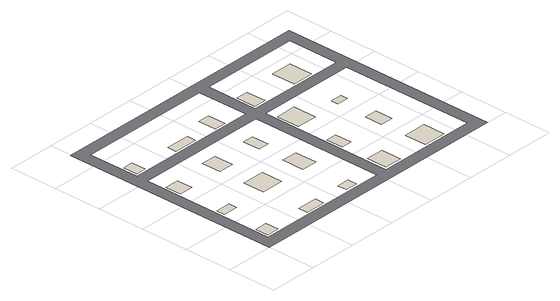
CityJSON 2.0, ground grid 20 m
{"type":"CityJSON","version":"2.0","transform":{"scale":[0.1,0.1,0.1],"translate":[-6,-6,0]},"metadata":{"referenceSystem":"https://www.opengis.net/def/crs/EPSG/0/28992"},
"CityObjects":{
"building1":{"type":"Building","attributes":{"roofType":"Flat","yearOfConstruction":1947,"function":"Residential","storeysAboveGround":5},"geometry":[{"type":"MultiSurface","lod":"0","boundaries":[[[0,1,2,3]]]}]},
"building2":{"type":"Building","attributes":{"roofType":"Flat","yearOfConstruction":1956,"function":"Industrial","storeysAboveGround":4},"geometry":[{"type":"MultiSurface","lod":"0","boundaries":[[[4,5,6,7]]]}]},
"building3":{"type":"Building","attributes":{"roofType":"Flat","yearOfConstruction":1947,"function":"Residential","storeysAboveGround":4},"geometry":[{"type":"MultiSurface","lod":"0","boundaries":[[[8,9,10,11]]]}]},
"building4":{"type":"Building","attributes":{"roofType":"Flat","yearOfConstruction":1996,"function":"Residential","storeysAboveGround":2},"geometry":[{"type":"MultiSurface","lod":"0","boundaries":[[[12,13,14,15]]]}]},
"building5":{"type":"Building","attributes":{"roofType":"Flat","yearOfConstruction":1986,"function":"Residential","storeysAboveGround":4},"geometry":[{"type":"MultiSurface","lod":"0","boundaries":[[[16,17,18,19]]]}]},
"building6":{"type":"Building","attributes":{"roofType":"Flat","yearOfConstruction":1947,"function":"Residential","storeysAboveGround":4},"geometry":[{"type":"MultiSurface","lod":"0","boundaries":[[[20,21,22,23]]]}]},
"building7":{"type":"Building","attributes":{"roofType":"Shed","yearOfConstruction":1989,"function":"Residential","storeysAboveGround":2},"geometry":[{"type":"MultiSurface","lod":"0","boundaries":[[[24,25,26,27]]]}]},
"building8":{"type":"Building","attributes":{"roofType":"Flat","yearOfConstruction":2010,"function":"Residential","storeysAboveGround":5},"geometry":[{"type":"MultiSurface","lod":"0","boundaries":[[[28,29,30,31]]]}]},
"building9":{"type":"Building","attributes":{"roofType":"Flat","yearOfConstruction":1957,"function":"Residential","storeysAboveGround":4},"geometry":[{"type":"MultiSurface","lod":"0","boundaries":[[[32,33,34,35]]]}]},
"building10":{"type":"Building","attributes":{"roofType":"Shed","yearOfConstruction":1990,"function":"Residential","storeysAboveGround":3},"geometry":[{"type":"MultiSurface","lod":"0","boundaries":[[[36,37,38,39]]]}]},
"building11":{"type":"Building","attributes":{"roofType":"Pyramidal","yearOfConstruction":1985,"function":"Residential","storeysAboveGround":2},"geometry":[{"type":"MultiSurface","lod":"0","boundaries":[[[40,41,42,43]]]}]},
"building12":{"type":"Building","attributes":{"roofType":"Flat","yearOfConstruction":1953,"function":"Industrial","storeysAboveGround":4},"geometry":[{"type":"MultiSurface","lod":"0","boundaries":[[[44,45,46,47]]]}]},
"building13":{"type":"Building","attributes":{"roofType":"Hipped","yearOfConstruction":1945,"function":"Residential","storeysAboveGround":1},"geometry":[{"type":"MultiSurface","lod":"0","boundaries":[[[48,49,50,51]]]}]},
"building14":{"type":"Building","attributes":{"roofType":"Gabled","yearOfConstruction":1948,"function":"Residential","storeysAboveGround":1},"geometry":[{"type":"MultiSurface","lod":"0","boundaries":[[[52,53,54,55]]]}]},
"building15":{"type":"Building","attributes":{"roofType":"Flat","yearOfConstruction":1975,"function":"Residential","storeysAboveGround":5},"geometry":[{"type":"MultiSurface","lod":"0","boundaries":[[[56,57,58,59]]]}]},
"building16":{"type":"Building","attributes":{"roofType":"Flat","yearOfConstruction":1963,"function":"Residential","storeysAboveGround":5},"geometry":[{"type":"MultiSurface","lod":"0","boundaries":[[[60,61,62,63]]]}]},
"building17":{"type":"Building","attributes":{"roofType":"Shed","yearOfConstruction":1980,"function":"Residential","storeysAboveGround":2},"geometry":[{"type":"MultiSurface","lod":"0","boundaries":[[[64,65,66,67]]]}]},
"building18":{"type":"Building","attributes":{"roofType":"Gabled","yearOfConstruction":1967,"function":"Residential","storeysAboveGround":1},"geometry":[{"type":"MultiSurface","lod":"0","boundaries":[[[68,69,70,71]]]}]},
"building19":{"type":"Building","attributes":{"roofType":"Gabled","yearOfConstruction":1971,"function":"Residential","storeysAboveGround":3},"geometry":[{"type":"MultiSurface","lod":"0","boundaries":[[[72,73,74,75]]]}]},
"building20":{"type":"Building","attributes":{"roofType":"Shed","yearOfConstruction":1994,"function":"Residential","storeysAboveGround":2},"geometry":[{"type":"MultiSurface","lod":"0","boundaries":[[[76,77,78,79]]]}]},
"road1":{"type":"Road","geometry":[{"type":"MultiSurface","lod":"1","boundaries":[[[80,81,82,83],[84,85,86,87],[88,89,90,91],[92,93,94,95],[96,97,98,99]]]}]}
},
"vertices":[
[110,60,0],[110,114,0],[60,114,0],[60,60,0],
[121,260,0],[121,294,0],[60,294,0],[60,260,0],
[119,460,0],[119,527,0],[60,527,0],[60,460,0],
[102,660,0],[102,720,0],[60,720,0],[60,660,0],
[343,60,0],[343,97,0],[260,97,0],[260,60,0],
[352,260,0],[352,349,0],[260,349,0],[260,260,0],
[324,460,0],[324,540,0],[260,540,0],[260,460,0],
[510,60,0],[510,99,0],[460,99,0],[460,60,0],
[359,660,0],[359,698,0],[260,698,0],[260,660,0],
[526,260,0],[526,351,0],[460,351,0],[460,260,0],
[505,460,0],[505,532,0],[460,532,0],[460,460,0],
[507,660,0],[507,735,0],[460,735,0],[460,660,0],
[733,60,0],[733,145,0],[660,145,0],[660,60,0],
[704,260,0],[704,330,0],[660,330,0],[660,260,0],
[745,460,0],[745,557,0],[660,557,0],[660,460,0],
[711,660,0],[711,742,0],[660,742,0],[660,660,0],
[955,60,0],[955,152,0],[860,152,0],[860,60,0],
[913,260,0],[913,334,0],[860,334,0],[860,260,0],
[909,460,0],[909,490,0],[860,490,0],[860,460,0],
[947,660,0],[947,759,0],[860,759,0],[860,660,0],
[1110,0,0],[1110,910,0],[0,910,0],[0,0,0],[50,600,0],[600,600,0],[600,50,0],[50,50,0],[50,860,0],[600,860,0],[600,650,0],[50,650,0],[650,600,0],[1060,600,0],[1060,50,0],[650,50,0],[650,860,0],[1060,860,0],[1060,650,0],[650,650,0]
]}
